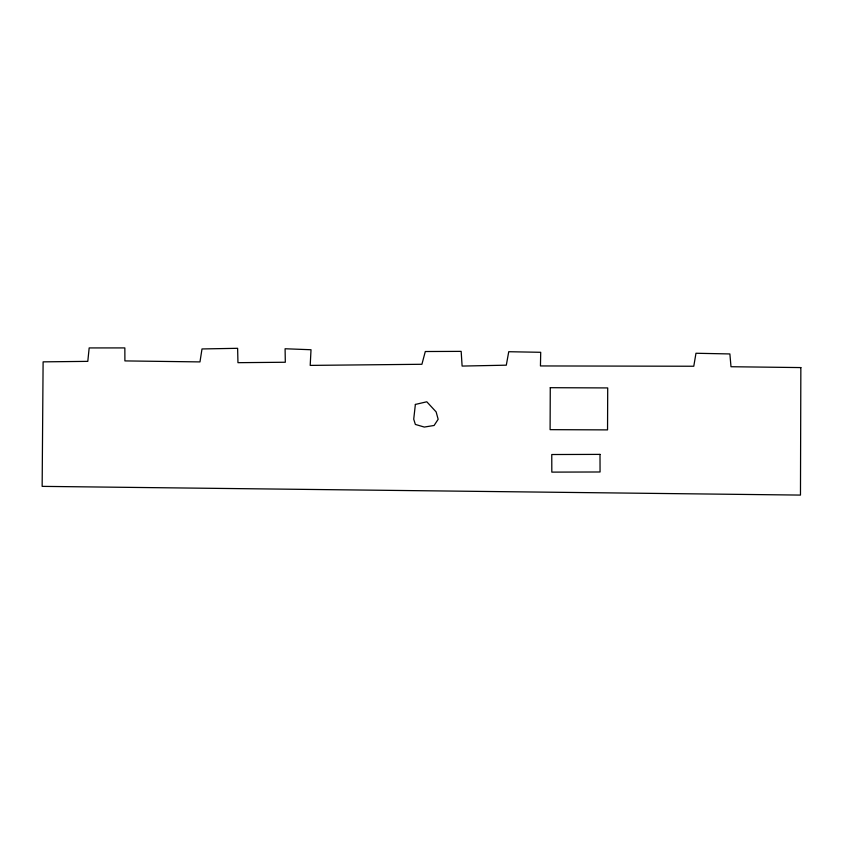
<?xml version="1.0" encoding="UTF-8"?>
<svg xmlns="http://www.w3.org/2000/svg" width="843" height="843" viewBox="0 0 843 843"><rect width="100%" height="100%" fill="white"/><g stroke="black" fill="none" stroke-linecap="round" stroke-linejoin="round"><path stroke-width="1.26" d="M800.85 367.58L800.471 495.083L42.15 486.369L43.109 361.858L87.798 361.362L89.168 347.927L124.848 347.917L124.901 360.909L199.97 361.91L202.004 348.949L237.621 348.307L237.958 362.68L285.313 362.248L285.092 348.76L311.014 349.74L310.203 365.398L421.911 364.281L425.304 351.52L461.163 351.373L462.112 366.073L506.306 365.177L508.74 351.721L540.711 352.3L540.447 365.946L693.778 366.241L695.97 353.259L729.88 353.944L730.997 366.726L800.85 367.58M550.268 387.696L550.1 429.656L607.54 429.888L607.708 387.928L550.268 387.696M415.367 404.44L413.723 419.182L415.367 424.44L424.314 427.064L434.103 425.473L438.16 419.287L436.126 411.89L426.79 401.784L415.367 404.44M600.005 454.388L551.765 454.525L551.817 472.122L600.058 471.985L600.005 454.388"/></g></svg>
